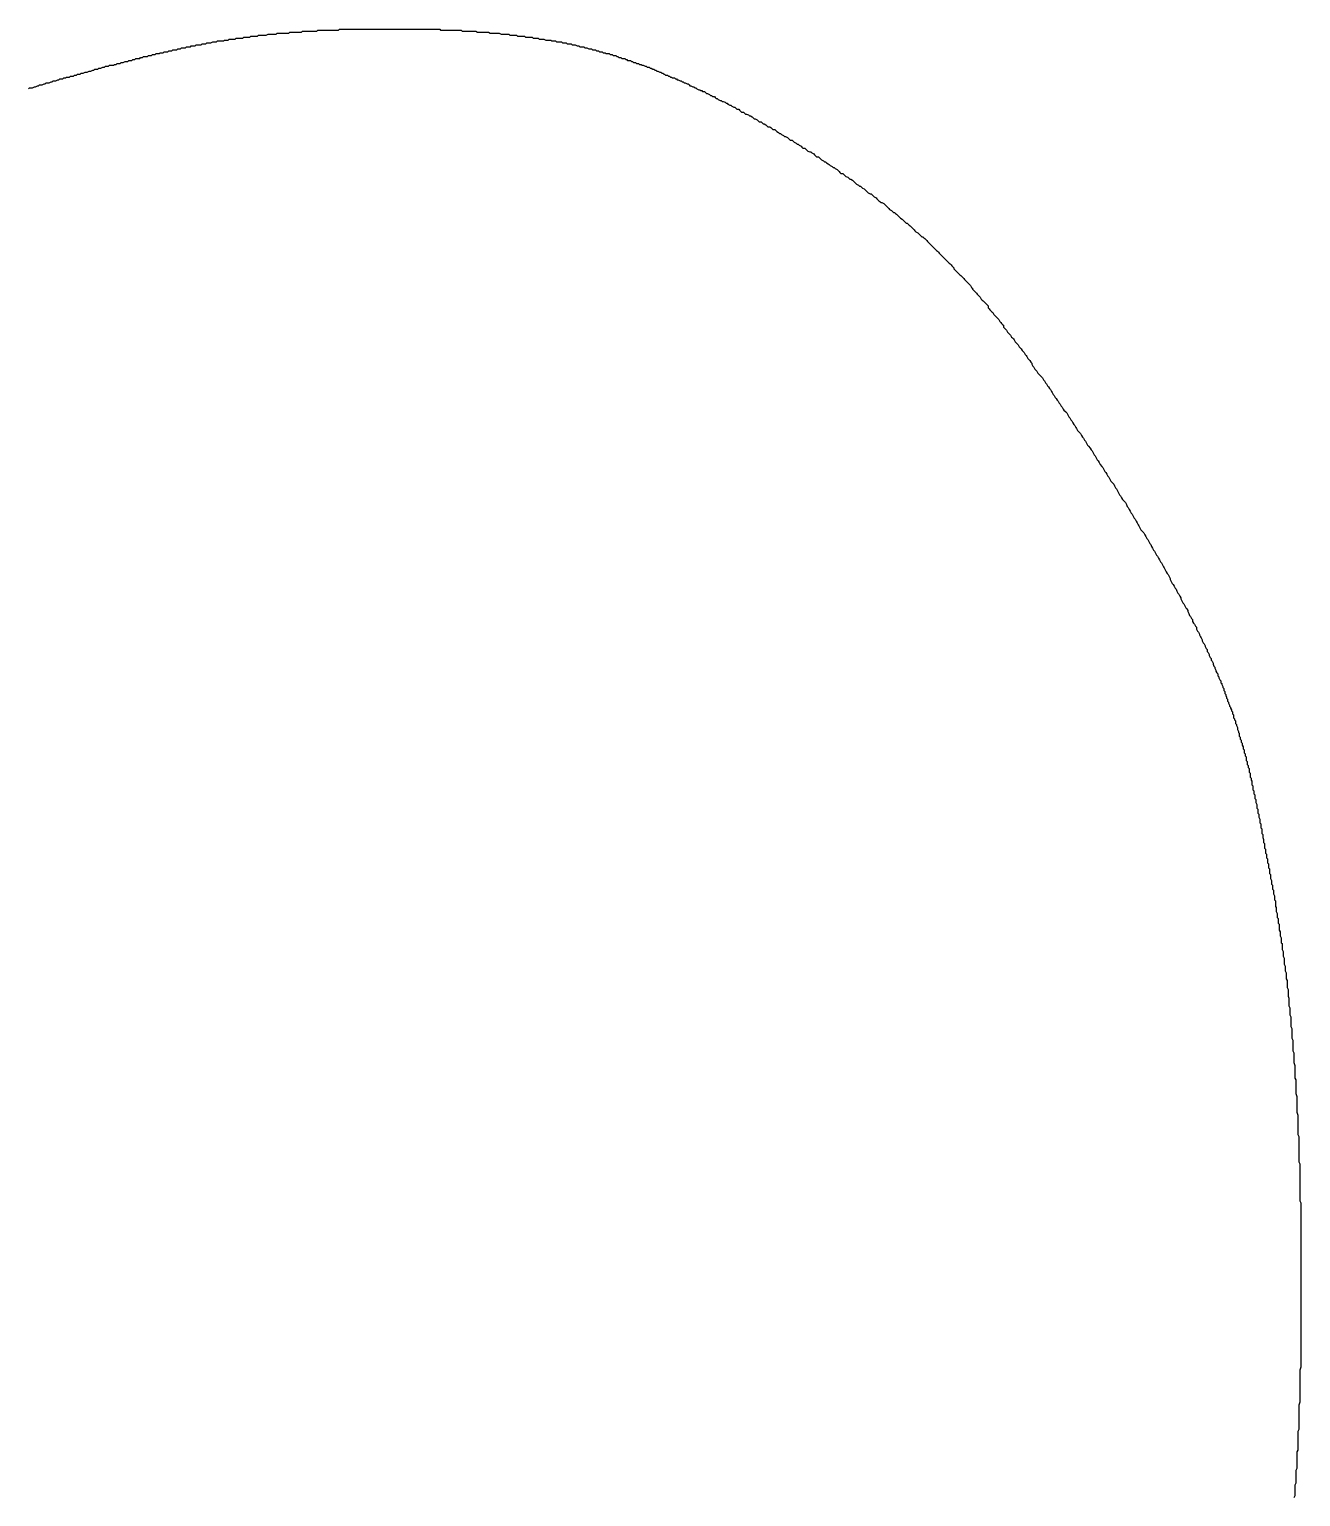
# Model space of a CAD drawing. Header units: millimetres. Extents: x 289 to 9778, y -894 to 6380.
# Drawn here: x 7109.74 to 7122.79, y 607.15 to 622.22 of the extents above; entities that cross this region are included whole.
import ezdxf

# ---------------------------------------------------------------- set-up
doc = ezdxf.new("R2010")
doc.units = ezdxf.units.MM

msp = doc.modelspace()

# ---------------------------------------------------------------- linework, layer by layer
msp.add_polyline3d([(7109.73, 621.608, 0), (7109.74, 621.618, 0), (7109.76, 621.618, 0), (7109.77, 621.618, 0), (7109.79, 621.628, 0), (7109.8, 621.628, 0), (7109.82, 621.638, 0), (7109.83, 621.638, 0), (7109.84, 621.648, 0), (7109.86, 621.648, 0), (7109.87, 621.648, 0), (7109.89, 621.658, 0), (7109.9, 621.658, 0), (7109.91, 621.668, 0), (7109.93, 621.668, 0), (7109.94, 621.668, 0), (7109.96, 621.678, 0), (7109.97, 621.678, 0), (7109.98, 621.688, 0), (7110, 621.688, 0), (7110.01, 621.688, 0), (7110.03, 621.698, 0), (7110.04, 621.698, 0), (7110.05, 621.708, 0), (7110.07, 621.708, 0), (7110.08, 621.708, 0), (7110.09, 621.718, 0), (7110.11, 621.718, 0), (7110.12, 621.728, 0), (7110.14, 621.728, 0), (7110.15, 621.728, 0), (7110.16, 621.738, 0), (7110.18, 621.738, 0), (7110.19, 621.738, 0), (7110.2, 621.748, 0), (7110.22, 621.748, 0), (7110.23, 621.758, 0), (7110.24, 621.758, 0), (7110.26, 621.758, 0), (7110.27, 621.768, 0), (7110.28, 621.768, 0), (7110.29, 621.768, 0), (7110.31, 621.778, 0), (7110.32, 621.778, 0), (7110.33, 621.778, 0), (7110.35, 621.788, 0), (7110.36, 621.788, 0), (7110.37, 621.788, 0), (7110.39, 621.798, 0), (7110.4, 621.798, 0), (7110.41, 621.808, 0), (7110.42, 621.808, 0), (7110.44, 621.808, 0), (7110.45, 621.818, 0), (7110.46, 621.818, 0), (7110.47, 621.818, 0), (7110.49, 621.828, 0), (7110.5, 621.828, 0), (7110.51, 621.828, 0), (7110.52, 621.838, 0), (7110.54, 621.838, 0), (7110.55, 621.838, 0), (7110.56, 621.848, 0), (7110.57, 621.848, 0), (7110.58, 621.848, 0), (7110.6, 621.848, 0), (7110.61, 621.858, 0), (7110.62, 621.858, 0), (7110.63, 621.858, 0), (7110.64, 621.868, 0), (7110.66, 621.868, 0), (7110.67, 621.868, 0), (7110.68, 621.878, 0), (7110.69, 621.878, 0), (7110.7, 621.878, 0), (7110.72, 621.888, 0), (7110.73, 621.888, 0), (7110.74, 621.888, 0), (7110.75, 621.888, 0), (7110.76, 621.898, 0), (7110.77, 621.898, 0), (7110.79, 621.898, 0), (7110.8, 621.908, 0), (7110.81, 621.908, 0), (7110.82, 621.908, 0), (7110.83, 621.918, 0), (7110.84, 621.918, 0), (7110.86, 621.918, 0), (7110.87, 621.918, 0), (7110.88, 621.928, 0), (7110.89, 621.928, 0), (7110.9, 621.928, 0), (7110.91, 621.938, 0), (7110.92, 621.938, 0), (7110.94, 621.938, 0), (7110.95, 621.938, 0), (7110.96, 621.948, 0), (7110.97, 621.948, 0), (7110.98, 621.948, 0), (7110.99, 621.948, 0), (7111, 621.958, 0), (7111.01, 621.958, 0), (7111.03, 621.958, 0), (7111.04, 621.968, 0), (7111.05, 621.968, 0), (7111.06, 621.968, 0), (7111.07, 621.968, 0), (7111.08, 621.978, 0), (7111.09, 621.978, 0), (7111.1, 621.978, 0), (7111.11, 621.978, 0), (7111.12, 621.988, 0), (7111.14, 621.988, 0), (7111.15, 621.988, 0), (7111.16, 621.988, 0), (7111.17, 621.998, 0), (7111.18, 621.998, 0), (7111.19, 621.998, 0), (7111.2, 621.998, 0), (7111.21, 622.008, 0), (7111.22, 622.008, 0), (7111.23, 622.008, 0), (7111.25, 622.008, 0), (7111.26, 622.018, 0), (7111.27, 622.018, 0), (7111.28, 622.018, 0), (7111.29, 622.018, 0), (7111.3, 622.028, 0), (7111.31, 622.028, 0), (7111.32, 622.028, 0), (7111.33, 622.028, 0), (7111.34, 622.028, 0), (7111.35, 622.038, 0), (7111.36, 622.038, 0), (7111.38, 622.038, 0), (7111.39, 622.038, 0), (7111.4, 622.048, 0), (7111.41, 622.048, 0), (7111.42, 622.048, 0), (7111.43, 622.048, 0), (7111.44, 622.048, 0), (7111.45, 622.058, 0), (7111.46, 622.058, 0), (7111.47, 622.058, 0), (7111.48, 622.058, 0), (7111.5, 622.058, 0), (7111.51, 622.068, 0), (7111.52, 622.068, 0), (7111.53, 622.068, 0), (7111.54, 622.068, 0), (7111.55, 622.068, 0), (7111.56, 622.078, 0), (7111.57, 622.078, 0), (7111.58, 622.078, 0), (7111.59, 622.078, 0), (7111.6, 622.078, 0), (7111.62, 622.088, 0), (7111.63, 622.088, 0), (7111.64, 622.088, 0), (7111.65, 622.088, 0), (7111.66, 622.088, 0), (7111.67, 622.098, 0), (7111.68, 622.098, 0), (7111.69, 622.098, 0), (7111.7, 622.098, 0), (7111.71, 622.098, 0), (7111.73, 622.098, 0), (7111.74, 622.108, 0), (7111.75, 622.108, 0), (7111.76, 622.108, 0), (7111.77, 622.108, 0), (7111.78, 622.108, 0), (7111.79, 622.118, 0), (7111.8, 622.118, 0), (7111.81, 622.118, 0), (7111.83, 622.118, 0), (7111.84, 622.118, 0), (7111.85, 622.118, 0), (7111.86, 622.128, 0), (7111.87, 622.128, 0), (7111.88, 622.128, 0), (7111.89, 622.128, 0), (7111.9, 622.128, 0), (7111.92, 622.128, 0), (7111.93, 622.128, 0), (7111.94, 622.138, 0), (7111.95, 622.138, 0), (7111.96, 622.138, 0), (7111.97, 622.138, 0), (7111.98, 622.138, 0), (7112, 622.138, 0), (7112.01, 622.148, 0), (7112.02, 622.148, 0), (7112.03, 622.148, 0), (7112.04, 622.148, 0), (7112.05, 622.148, 0), (7112.07, 622.148, 0), (7112.08, 622.148, 0), (7112.09, 622.158, 0), (7112.1, 622.158, 0), (7112.11, 622.158, 0), (7112.13, 622.158, 0), (7112.14, 622.158, 0), (7112.15, 622.158, 0), (7112.16, 622.158, 0), (7112.17, 622.158, 0), (7112.19, 622.168, 0), (7112.2, 622.168, 0), (7112.21, 622.168, 0), (7112.22, 622.168, 0), (7112.23, 622.168, 0), (7112.25, 622.168, 0), (7112.26, 622.168, 0), (7112.27, 622.168, 0), (7112.28, 622.178, 0), (7112.3, 622.178, 0), (7112.31, 622.178, 0), (7112.32, 622.178, 0), (7112.33, 622.178, 0), (7112.35, 622.178, 0), (7112.36, 622.178, 0), (7112.37, 622.178, 0), (7112.38, 622.178, 0), (7112.4, 622.178, 0), (7112.41, 622.188, 0), (7112.42, 622.188, 0), (7112.43, 622.188, 0), (7112.45, 622.188, 0), (7112.46, 622.188, 0), (7112.47, 622.188, 0), (7112.49, 622.188, 0), (7112.5, 622.188, 0), (7112.51, 622.188, 0), (7112.53, 622.188, 0), (7112.54, 622.198, 0), (7112.55, 622.198, 0), (7112.57, 622.198, 0), (7112.58, 622.198, 0), (7112.59, 622.198, 0), (7112.61, 622.198, 0), (7112.62, 622.198, 0), (7112.63, 622.198, 0), (7112.65, 622.198, 0), (7112.66, 622.198, 0), (7112.67, 622.198, 0), (7112.69, 622.198, 0), (7112.7, 622.208, 0), (7112.71, 622.208, 0), (7112.73, 622.208, 0), (7112.74, 622.208, 0), (7112.75, 622.208, 0), (7112.77, 622.208, 0), (7112.78, 622.208, 0), (7112.8, 622.208, 0), (7112.81, 622.208, 0), (7112.82, 622.208, 0), (7112.84, 622.208, 0), (7112.85, 622.208, 0), (7112.87, 622.208, 0), (7112.88, 622.208, 0), (7112.89, 622.208, 0), (7112.91, 622.208, 0), (7112.92, 622.218, 0), (7112.94, 622.218, 0), (7112.95, 622.218, 0), (7112.96, 622.218, 0), (7112.98, 622.218, 0), (7112.99, 622.218, 0), (7113.01, 622.218, 0), (7113.02, 622.218, 0), (7113.04, 622.218, 0), (7113.05, 622.218, 0), (7113.06, 622.218, 0), (7113.08, 622.218, 0), (7113.09, 622.218, 0), (7113.11, 622.218, 0), (7113.12, 622.218, 0), (7113.14, 622.218, 0), (7113.15, 622.218, 0), (7113.17, 622.218, 0), (7113.18, 622.218, 0), (7113.19, 622.218, 0), (7113.21, 622.218, 0), (7113.22, 622.218, 0), (7113.24, 622.218, 0), (7113.25, 622.218, 0), (7113.27, 622.218, 0), (7113.28, 622.218, 0), (7113.3, 622.218, 0), (7113.31, 622.218, 0), (7113.33, 622.218, 0), (7113.34, 622.218, 0), (7113.36, 622.218, 0), (7113.37, 622.218, 0), (7113.38, 622.218, 0), (7113.4, 622.218, 0), (7113.41, 622.218, 0), (7113.43, 622.218, 0), (7113.44, 622.218, 0), (7113.46, 622.218, 0), (7113.47, 622.218, 0), (7113.49, 622.218, 0), (7113.5, 622.218, 0), (7113.52, 622.218, 0), (7113.53, 622.218, 0), (7113.55, 622.218, 0), (7113.56, 622.218, 0), (7113.58, 622.218, 0), (7113.59, 622.218, 0), (7113.61, 622.218, 0), (7113.62, 622.218, 0), (7113.64, 622.218, 0), (7113.65, 622.218, 0), (7113.67, 622.218, 0), (7113.68, 622.218, 0), (7113.7, 622.218, 0), (7113.71, 622.218, 0), (7113.72, 622.218, 0), (7113.74, 622.218, 0), (7113.75, 622.218, 0), (7113.77, 622.218, 0), (7113.78, 622.218, 0), (7113.8, 622.218, 0), (7113.81, 622.218, 0), (7113.83, 622.218, 0), (7113.84, 622.218, 0), (7113.86, 622.218, 0), (7113.87, 622.218, 0), (7113.89, 622.218, 0), (7113.9, 622.218, 0), (7113.92, 622.218, 0), (7113.93, 622.218, 0), (7113.95, 622.218, 0), (7113.96, 622.208, 0), (7113.98, 622.208, 0), (7113.99, 622.208, 0), (7114.01, 622.208, 0), (7114.02, 622.208, 0), (7114.03, 622.208, 0), (7114.05, 622.208, 0), (7114.06, 622.208, 0), (7114.08, 622.208, 0), (7114.09, 622.208, 0), (7114.11, 622.208, 0), (7114.12, 622.208, 0), (7114.14, 622.208, 0), (7114.15, 622.208, 0), (7114.17, 622.208, 0), (7114.18, 622.198, 0), (7114.19, 622.198, 0), (7114.21, 622.198, 0), (7114.22, 622.198, 0), (7114.24, 622.198, 0), (7114.25, 622.198, 0), (7114.27, 622.198, 0), (7114.28, 622.198, 0), (7114.3, 622.198, 0), (7114.31, 622.198, 0), (7114.32, 622.198, 0), (7114.34, 622.188, 0), (7114.35, 622.188, 0), (7114.37, 622.188, 0), (7114.38, 622.188, 0), (7114.4, 622.188, 0), (7114.41, 622.188, 0), (7114.42, 622.188, 0), (7114.44, 622.188, 0), (7114.45, 622.188, 0), (7114.47, 622.178, 0), (7114.48, 622.178, 0), (7114.49, 622.178, 0), (7114.51, 622.178, 0), (7114.52, 622.178, 0), (7114.54, 622.178, 0), (7114.55, 622.178, 0), (7114.56, 622.178, 0), (7114.58, 622.168, 0), (7114.59, 622.168, 0), (7114.6, 622.168, 0), (7114.62, 622.168, 0), (7114.63, 622.168, 0), (7114.65, 622.168, 0), (7114.66, 622.168, 0), (7114.67, 622.158, 0), (7114.69, 622.158, 0), (7114.7, 622.158, 0), (7114.71, 622.158, 0), (7114.73, 622.158, 0), (7114.74, 622.158, 0), (7114.75, 622.148, 0), (7114.77, 622.148, 0), (7114.78, 622.148, 0), (7114.79, 622.148, 0), (7114.81, 622.148, 0), (7114.82, 622.148, 0), (7114.83, 622.138, 0), (7114.84, 622.138, 0), (7114.86, 622.138, 0), (7114.87, 622.138, 0), (7114.88, 622.138, 0), (7114.9, 622.138, 0), (7114.91, 622.128, 0), (7114.92, 622.128, 0), (7114.94, 622.128, 0), (7114.95, 622.128, 0), (7114.96, 622.128, 0), (7114.97, 622.118, 0), (7114.99, 622.118, 0), (7115, 622.118, 0), (7115.01, 622.118, 0), (7115.02, 622.118, 0), (7115.04, 622.108, 0), (7115.05, 622.108, 0), (7115.06, 622.108, 0), (7115.07, 622.108, 0), (7115.09, 622.108, 0), (7115.1, 622.098, 0), (7115.11, 622.098, 0), (7115.12, 622.098, 0), (7115.14, 622.098, 0), (7115.15, 622.088, 0), (7115.16, 622.088, 0), (7115.17, 622.088, 0), (7115.19, 622.088, 0), (7115.2, 622.088, 0), (7115.21, 622.078, 0), (7115.22, 622.078, 0), (7115.24, 622.078, 0), (7115.25, 622.078, 0), (7115.26, 622.068, 0), (7115.27, 622.068, 0), (7115.28, 622.068, 0), (7115.3, 622.068, 0), (7115.31, 622.058, 0), (7115.32, 622.058, 0), (7115.33, 622.058, 0), (7115.34, 622.058, 0), (7115.36, 622.048, 0), (7115.37, 622.048, 0), (7115.38, 622.048, 0), (7115.39, 622.038, 0), (7115.4, 622.038, 0), (7115.42, 622.038, 0), (7115.43, 622.038, 0), (7115.44, 622.028, 0), (7115.45, 622.028, 0), (7115.46, 622.028, 0), (7115.48, 622.018, 0), (7115.49, 622.018, 0), (7115.5, 622.018, 0), (7115.51, 622.018, 0), (7115.52, 622.008, 0), (7115.53, 622.008, 0), (7115.55, 622.008, 0), (7115.56, 621.998, 0), (7115.57, 621.998, 0), (7115.58, 621.998, 0), (7115.59, 621.988, 0), (7115.6, 621.988, 0), (7115.62, 621.988, 0), (7115.63, 621.978, 0), (7115.64, 621.978, 0), (7115.65, 621.978, 0), (7115.66, 621.968, 0), (7115.67, 621.968, 0), (7115.69, 621.968, 0), (7115.7, 621.958, 0), (7115.71, 621.958, 0), (7115.72, 621.958, 0), (7115.73, 621.948, 0), (7115.74, 621.948, 0), (7115.76, 621.948, 0), (7115.77, 621.938, 0), (7115.78, 621.938, 0), (7115.79, 621.928, 0), (7115.8, 621.928, 0), (7115.81, 621.928, 0), (7115.82, 621.918, 0), (7115.84, 621.918, 0), (7115.85, 621.918, 0), (7115.86, 621.908, 0), (7115.87, 621.908, 0), (7115.88, 621.898, 0), (7115.89, 621.898, 0), (7115.91, 621.898, 0), (7115.92, 621.888, 0), (7115.93, 621.888, 0), (7115.94, 621.878, 0), (7115.95, 621.878, 0), (7115.96, 621.878, 0), (7115.97, 621.868, 0), (7115.99, 621.868, 0), (7116, 621.858, 0), (7116.01, 621.858, 0), (7116.02, 621.858, 0), (7116.03, 621.848, 0), (7116.04, 621.848, 0), (7116.06, 621.838, 0), (7116.07, 621.838, 0), (7116.08, 621.828, 0), (7116.09, 621.828, 0), (7116.1, 621.828, 0), (7116.11, 621.818, 0), (7116.12, 621.818, 0), (7116.14, 621.808, 0), (7116.15, 621.808, 0), (7116.16, 621.798, 0), (7116.17, 621.798, 0), (7116.18, 621.788, 0), (7116.19, 621.788, 0), (7116.21, 621.778, 0), (7116.22, 621.778, 0), (7116.23, 621.768, 0), (7116.24, 621.768, 0), (7116.25, 621.758, 0), (7116.26, 621.758, 0), (7116.27, 621.748, 0), (7116.29, 621.748, 0), (7116.3, 621.738, 0), (7116.31, 621.738, 0), (7116.32, 621.728, 0), (7116.33, 621.728, 0), (7116.34, 621.718, 0), (7116.36, 621.718, 0), (7116.37, 621.708, 0), (7116.38, 621.708, 0), (7116.39, 621.698, 0), (7116.4, 621.698, 0), (7116.42, 621.688, 0), (7116.43, 621.688, 0), (7116.44, 621.678, 0), (7116.45, 621.678, 0), (7116.46, 621.668, 0), (7116.47, 621.668, 0), (7116.49, 621.658, 0), (7116.5, 621.658, 0), (7116.51, 621.648, 0), (7116.52, 621.638, 0), (7116.53, 621.638, 0), (7116.55, 621.628, 0), (7116.56, 621.628, 0), (7116.57, 621.618, 0), (7116.58, 621.618, 0), (7116.59, 621.608, 0), (7116.61, 621.598, 0), (7116.62, 621.598, 0), (7116.63, 621.588, 0), (7116.64, 621.588, 0), (7116.65, 621.578, 0), (7116.67, 621.578, 0), (7116.68, 621.568, 0), (7116.69, 621.558, 0), (7116.7, 621.558, 0), (7116.72, 621.548, 0), (7116.73, 621.538, 0), (7116.74, 621.538, 0), (7116.75, 621.528, 0), (7116.77, 621.528, 0), (7116.78, 621.518, 0), (7116.79, 621.508, 0), (7116.8, 621.508, 0), (7116.81, 621.498, 0), (7116.83, 621.488, 0), (7116.84, 621.488, 0), (7116.85, 621.478, 0), (7116.86, 621.478, 0), (7116.88, 621.468, 0), (7116.89, 621.458, 0), (7116.9, 621.458, 0), (7116.91, 621.448, 0), (7116.93, 621.438, 0), (7116.94, 621.438, 0), (7116.95, 621.428, 0), (7116.97, 621.418, 0), (7116.98, 621.418, 0), (7116.99, 621.408, 0), (7117, 621.398, 0), (7117.02, 621.398, 0), (7117.03, 621.388, 0), (7117.04, 621.378, 0), (7117.05, 621.368, 0), (7117.07, 621.368, 0), (7117.08, 621.358, 0), (7117.09, 621.348, 0), (7117.1, 621.348, 0), (7117.12, 621.338, 0), (7117.13, 621.328, 0), (7117.14, 621.328, 0), (7117.16, 621.318, 0), (7117.17, 621.308, 0), (7117.18, 621.298, 0), (7117.19, 621.298, 0), (7117.21, 621.288, 0), (7117.22, 621.278, 0), (7117.23, 621.268, 0), (7117.25, 621.268, 0), (7117.26, 621.258, 0), (7117.27, 621.248, 0), (7117.28, 621.248, 0), (7117.3, 621.238, 0), (7117.31, 621.228, 0), (7117.32, 621.218, 0), (7117.34, 621.218, 0), (7117.35, 621.208, 0), (7117.36, 621.198, 0), (7117.37, 621.188, 0), (7117.39, 621.188, 0), (7117.4, 621.178, 0), (7117.41, 621.168, 0), (7117.43, 621.158, 0), (7117.44, 621.148, 0), (7117.45, 621.148, 0), (7117.46, 621.138, 0), (7117.48, 621.128, 0), (7117.49, 621.118, 0), (7117.5, 621.118, 0), (7117.52, 621.108, 0), (7117.53, 621.098, 0), (7117.54, 621.088, 0), (7117.55, 621.078, 0), (7117.57, 621.078, 0), (7117.58, 621.068, 0), (7117.59, 621.058, 0), (7117.61, 621.048, 0), (7117.62, 621.038, 0), (7117.63, 621.038, 0), (7117.64, 621.028, 0), (7117.66, 621.018, 0), (7117.67, 621.008, 0), (7117.68, 620.998, 0), (7117.7, 620.998, 0), (7117.71, 620.988, 0), (7117.72, 620.978, 0), (7117.73, 620.968, 0), (7117.75, 620.958, 0), (7117.76, 620.958, 0), (7117.77, 620.948, 0), (7117.79, 620.938, 0), (7117.8, 620.928, 0), (7117.81, 620.918, 0), (7117.82, 620.908, 0), (7117.84, 620.908, 0), (7117.85, 620.898, 0), (7117.86, 620.888, 0), (7117.87, 620.878, 0), (7117.89, 620.868, 0), (7117.9, 620.858, 0), (7117.91, 620.858, 0), (7117.92, 620.848, 0), (7117.94, 620.838, 0), (7117.95, 620.828, 0), (7117.96, 620.818, 0), (7117.98, 620.808, 0), (7117.99, 620.798, 0), (7118, 620.798, 0), (7118.01, 620.788, 0), (7118.03, 620.778, 0), (7118.04, 620.768, 0), (7118.05, 620.758, 0), (7118.06, 620.748, 0), (7118.07, 620.738, 0), (7118.09, 620.738, 0), (7118.1, 620.728, 0), (7118.11, 620.718, 0), (7118.12, 620.708, 0), (7118.14, 620.698, 0), (7118.15, 620.688, 0), (7118.16, 620.678, 0), (7118.17, 620.678, 0), (7118.19, 620.668, 0), (7118.2, 620.658, 0), (7118.21, 620.648, 0), (7118.22, 620.638, 0), (7118.23, 620.628, 0), (7118.25, 620.618, 0), (7118.26, 620.608, 0), (7118.27, 620.608, 0), (7118.28, 620.598, 0), (7118.29, 620.588, 0), (7118.31, 620.578, 0), (7118.32, 620.568, 0), (7118.33, 620.558, 0), (7118.34, 620.548, 0), (7118.35, 620.538, 0), (7118.37, 620.528, 0), (7118.38, 620.528, 0), (7118.39, 620.518, 0), (7118.4, 620.508, 0), (7118.41, 620.498, 0), (7118.43, 620.488, 0), (7118.44, 620.478, 0), (7118.45, 620.468, 0), (7118.46, 620.458, 0), (7118.47, 620.448, 0), (7118.48, 620.438, 0), (7118.49, 620.438, 0), (7118.51, 620.428, 0), (7118.52, 620.418, 0), (7118.53, 620.408, 0), (7118.54, 620.398, 0), (7118.55, 620.388, 0), (7118.56, 620.378, 0), (7118.57, 620.368, 0), (7118.59, 620.358, 0), (7118.6, 620.348, 0), (7118.61, 620.338, 0), (7118.62, 620.338, 0), (7118.63, 620.328, 0), (7118.64, 620.318, 0), (7118.65, 620.308, 0), (7118.66, 620.298, 0), (7118.67, 620.288, 0), (7118.68, 620.278, 0), (7118.7, 620.268, 0), (7118.71, 620.258, 0), (7118.72, 620.248, 0), (7118.73, 620.238, 0), (7118.74, 620.228, 0), (7118.75, 620.228, 0), (7118.76, 620.218, 0), (7118.77, 620.208, 0), (7118.78, 620.198, 0), (7118.79, 620.188, 0), (7118.8, 620.178, 0), (7118.81, 620.168, 0), (7118.82, 620.158, 0), (7118.83, 620.148, 0), (7118.84, 620.138, 0), (7118.86, 620.128, 0), (7118.87, 620.118, 0), (7118.88, 620.108, 0), (7118.89, 620.098, 0), (7118.9, 620.088, 0), (7118.91, 620.088, 0), (7118.92, 620.078, 0), (7118.93, 620.068, 0), (7118.94, 620.058, 0), (7118.95, 620.048, 0), (7118.96, 620.038, 0), (7118.97, 620.028, 0), (7118.98, 620.018, 0), (7118.99, 620.008, 0), (7119, 619.998, 0), (7119.01, 619.988, 0), (7119.02, 619.978, 0), (7119.03, 619.968, 0), (7119.04, 619.958, 0), (7119.05, 619.948, 0), (7119.06, 619.938, 0), (7119.07, 619.928, 0), (7119.08, 619.918, 0), (7119.09, 619.908, 0), (7119.1, 619.898, 0), (7119.11, 619.888, 0), (7119.12, 619.878, 0), (7119.13, 619.868, 0), (7119.14, 619.858, 0), (7119.15, 619.848, 0), (7119.16, 619.838, 0), (7119.17, 619.828, 0), (7119.18, 619.818, 0), (7119.19, 619.808, 0), (7119.2, 619.798, 0), (7119.21, 619.788, 0), (7119.22, 619.778, 0), (7119.23, 619.768, 0), (7119.23, 619.758, 0), (7119.24, 619.748, 0), (7119.25, 619.738, 0), (7119.26, 619.728, 0), (7119.27, 619.718, 0), (7119.28, 619.708, 0), (7119.29, 619.698, 0), (7119.3, 619.688, 0), (7119.31, 619.678, 0), (7119.32, 619.668, 0), (7119.33, 619.658, 0), (7119.34, 619.648, 0), (7119.35, 619.638, 0), (7119.36, 619.628, 0), (7119.37, 619.618, 0), (7119.38, 619.608, 0), (7119.39, 619.598, 0), (7119.4, 619.588, 0), (7119.41, 619.568, 0), (7119.42, 619.558, 0), (7119.42, 619.548, 0), (7119.43, 619.538, 0), (7119.44, 619.528, 0), (7119.45, 619.518, 0), (7119.46, 619.508, 0), (7119.47, 619.498, 0), (7119.48, 619.488, 0), (7119.49, 619.478, 0), (7119.5, 619.468, 0), (7119.51, 619.448, 0), (7119.52, 619.438, 0), (7119.53, 619.428, 0), (7119.54, 619.418, 0), (7119.55, 619.408, 0), (7119.56, 619.398, 0), (7119.57, 619.388, 0), (7119.58, 619.378, 0), (7119.58, 619.358, 0), (7119.59, 619.348, 0), (7119.6, 619.338, 0), (7119.61, 619.328, 0), (7119.62, 619.318, 0), (7119.63, 619.308, 0), (7119.64, 619.288, 0), (7119.65, 619.278, 0), (7119.66, 619.268, 0), (7119.67, 619.258, 0), (7119.68, 619.248, 0), (7119.69, 619.238, 0), (7119.7, 619.218, 0), (7119.71, 619.208, 0), (7119.72, 619.198, 0), (7119.73, 619.188, 0), (7119.74, 619.178, 0), (7119.74, 619.158, 0), (7119.75, 619.148, 0), (7119.76, 619.138, 0), (7119.77, 619.128, 0), (7119.78, 619.108, 0), (7119.79, 619.098, 0), (7119.8, 619.088, 0), (7119.81, 619.078, 0), (7119.82, 619.058, 0), (7119.83, 619.048, 0), (7119.84, 619.038, 0), (7119.85, 619.028, 0), (7119.86, 619.008, 0), (7119.87, 618.998, 0), (7119.88, 618.988, 0), (7119.89, 618.978, 0), (7119.9, 618.958, 0), (7119.91, 618.948, 0), (7119.92, 618.938, 0), (7119.93, 618.918, 0), (7119.94, 618.908, 0), (7119.95, 618.898, 0), (7119.96, 618.878, 0), (7119.97, 618.868, 0), (7119.98, 618.858, 0), (7119.99, 618.838, 0), (7120, 618.828, 0), (7120.01, 618.818, 0), (7120.02, 618.798, 0), (7120.03, 618.788, 0), (7120.03, 618.778, 0), (7120.04, 618.758, 0), (7120.05, 618.748, 0), (7120.06, 618.728, 0), (7120.07, 618.718, 0), (7120.08, 618.708, 0), (7120.09, 618.688, 0), (7120.1, 618.678, 0), (7120.12, 618.658, 0), (7120.13, 618.648, 0), (7120.14, 618.638, 0), (7120.15, 618.618, 0), (7120.16, 618.608, 0), (7120.17, 618.588, 0), (7120.18, 618.578, 0), (7120.19, 618.558, 0), (7120.2, 618.548, 0), (7120.21, 618.528, 0), (7120.22, 618.518, 0), (7120.23, 618.498, 0), (7120.24, 618.488, 0), (7120.25, 618.468, 0), (7120.26, 618.458, 0), (7120.27, 618.438, 0), (7120.28, 618.428, 0), (7120.29, 618.408, 0), (7120.3, 618.398, 0), (7120.31, 618.378, 0), (7120.32, 618.368, 0), (7120.33, 618.348, 0), (7120.34, 618.338, 0), (7120.35, 618.318, 0), (7120.36, 618.308, 0), (7120.38, 618.288, 0), (7120.39, 618.278, 0), (7120.4, 618.258, 0), (7120.41, 618.238, 0), (7120.42, 618.228, 0), (7120.43, 618.208, 0), (7120.44, 618.198, 0), (7120.45, 618.178, 0), (7120.46, 618.158, 0), (7120.47, 618.148, 0), (7120.48, 618.128, 0), (7120.49, 618.118, 0), (7120.5, 618.098, 0), (7120.52, 618.078, 0), (7120.53, 618.068, 0), (7120.54, 618.048, 0), (7120.55, 618.028, 0), (7120.56, 618.018, 0), (7120.57, 617.998, 0), (7120.58, 617.988, 0), (7120.59, 617.968, 0), (7120.6, 617.948, 0), (7120.61, 617.938, 0), (7120.63, 617.918, 0), (7120.64, 617.898, 0), (7120.65, 617.888, 0), (7120.66, 617.868, 0), (7120.67, 617.848, 0), (7120.68, 617.838, 0), (7120.69, 617.818, 0), (7120.7, 617.798, 0), (7120.71, 617.788, 0), (7120.72, 617.768, 0), (7120.73, 617.748, 0), (7120.75, 617.728, 0), (7120.76, 617.718, 0), (7120.77, 617.698, 0), (7120.78, 617.678, 0), (7120.79, 617.668, 0), (7120.8, 617.648, 0), (7120.81, 617.628, 0), (7120.82, 617.618, 0), (7120.83, 617.598, 0), (7120.84, 617.578, 0), (7120.86, 617.558, 0), (7120.87, 617.548, 0), (7120.88, 617.528, 0), (7120.89, 617.508, 0), (7120.9, 617.498, 0), (7120.91, 617.478, 0), (7120.92, 617.458, 0), (7120.93, 617.438, 0), (7120.94, 617.428, 0), (7120.95, 617.408, 0), (7120.96, 617.388, 0), (7120.97, 617.378, 0), (7120.99, 617.358, 0), (7121, 617.338, 0), (7121.01, 617.318, 0), (7121.02, 617.308, 0), (7121.03, 617.288, 0), (7121.04, 617.268, 0), (7121.05, 617.248, 0), (7121.06, 617.238, 0), (7121.07, 617.218, 0), (7121.08, 617.198, 0), (7121.09, 617.188, 0), (7121.1, 617.168, 0), (7121.11, 617.148, 0), (7121.12, 617.128, 0), (7121.13, 617.118, 0), (7121.14, 617.098, 0), (7121.15, 617.078, 0), (7121.17, 617.058, 0), (7121.18, 617.048, 0), (7121.19, 617.028, 0), (7121.2, 617.008, 0), (7121.21, 616.988, 0), (7121.22, 616.978, 0), (7121.23, 616.958, 0), (7121.24, 616.938, 0), (7121.25, 616.928, 0), (7121.26, 616.908, 0), (7121.27, 616.888, 0), (7121.28, 616.868, 0), (7121.29, 616.858, 0), (7121.3, 616.838, 0), (7121.31, 616.818, 0), (7121.32, 616.808, 0), (7121.33, 616.788, 0), (7121.34, 616.768, 0), (7121.35, 616.748, 0), (7121.36, 616.738, 0), (7121.37, 616.718, 0), (7121.38, 616.698, 0), (7121.39, 616.688, 0), (7121.4, 616.668, 0), (7121.41, 616.648, 0), (7121.42, 616.628, 0), (7121.43, 616.618, 0), (7121.44, 616.598, 0), (7121.45, 616.578, 0), (7121.45, 616.568, 0), (7121.46, 616.548, 0), (7121.47, 616.528, 0), (7121.48, 616.518, 0), (7121.49, 616.498, 0), (7121.5, 616.478, 0), (7121.51, 616.468, 0), (7121.52, 616.448, 0), (7121.53, 616.428, 0), (7121.54, 616.418, 0), (7121.55, 616.398, 0), (7121.56, 616.378, 0), (7121.56, 616.368, 0), (7121.57, 616.348, 0), (7121.58, 616.328, 0), (7121.59, 616.318, 0), (7121.6, 616.298, 0), (7121.61, 616.278, 0), (7121.62, 616.268, 0), (7121.63, 616.248, 0), (7121.63, 616.238, 0), (7121.64, 616.218, 0), (7121.65, 616.198, 0), (7121.66, 616.188, 0), (7121.67, 616.168, 0), (7121.68, 616.158, 0), (7121.68, 616.138, 0), (7121.69, 616.118, 0), (7121.7, 616.108, 0), (7121.71, 616.088, 0), (7121.72, 616.078, 0), (7121.72, 616.058, 0), (7121.73, 616.038, 0), (7121.74, 616.028, 0), (7121.75, 616.008, 0), (7121.75, 615.998, 0), (7121.76, 615.978, 0), (7121.77, 615.968, 0), (7121.78, 615.948, 0), (7121.78, 615.938, 0), (7121.79, 615.918, 0), (7121.8, 615.908, 0), (7121.81, 615.888, 0), (7121.81, 615.878, 0), (7121.82, 615.858, 0), (7121.83, 615.848, 0), (7121.83, 615.828, 0), (7121.84, 615.818, 0), (7121.85, 615.798, 0), (7121.85, 615.788, 0), (7121.86, 615.768, 0), (7121.87, 615.758, 0), (7121.87, 615.738, 0), (7121.88, 615.728, 0), (7121.89, 615.708, 0), (7121.89, 615.698, 0), (7121.9, 615.678, 0), (7121.91, 615.668, 0), (7121.91, 615.658, 0), (7121.92, 615.638, 0), (7121.92, 615.628, 0), (7121.93, 615.608, 0), (7121.94, 615.598, 0), (7121.94, 615.578, 0), (7121.95, 615.568, 0), (7121.95, 615.558, 0), (7121.96, 615.538, 0), (7121.97, 615.528, 0), (7121.97, 615.508, 0), (7121.98, 615.498, 0), (7121.98, 615.488, 0), (7121.99, 615.468, 0), (7121.99, 615.458, 0), (7122, 615.448, 0), (7122, 615.428, 0), (7122.01, 615.418, 0), (7122.01, 615.398, 0), (7122.02, 615.388, 0), (7122.02, 615.378, 0), (7122.03, 615.358, 0), (7122.03, 615.348, 0), (7122.04, 615.338, 0), (7122.04, 615.318, 0), (7122.05, 615.308, 0), (7122.05, 615.298, 0), (7122.06, 615.278, 0), (7122.06, 615.268, 0), (7122.07, 615.258, 0), (7122.07, 615.248, 0), (7122.08, 615.228, 0), (7122.08, 615.218, 0), (7122.09, 615.208, 0), (7122.09, 615.188, 0), (7122.1, 615.178, 0), (7122.1, 615.168, 0), (7122.1, 615.148, 0), (7122.11, 615.138, 0), (7122.11, 615.128, 0), (7122.12, 615.118, 0), (7122.12, 615.098, 0), (7122.12, 615.088, 0), (7122.13, 615.078, 0), (7122.13, 615.068, 0), (7122.14, 615.048, 0), (7122.14, 615.038, 0), (7122.14, 615.028, 0), (7122.15, 615.008, 0), (7122.15, 614.998, 0), (7122.16, 614.988, 0), (7122.16, 614.978, 0), (7122.16, 614.958, 0), (7122.17, 614.948, 0), (7122.17, 614.938, 0), (7122.17, 614.928, 0), (7122.18, 614.918, 0), (7122.18, 614.898, 0), (7122.19, 614.888, 0), (7122.19, 614.878, 0), (7122.19, 614.868, 0), (7122.2, 614.848, 0), (7122.2, 614.838, 0), (7122.2, 614.828, 0), (7122.21, 614.818, 0), (7122.21, 614.808, 0), (7122.21, 614.788, 0), (7122.22, 614.778, 0), (7122.22, 614.768, 0), (7122.22, 614.758, 0), (7122.23, 614.748, 0), (7122.23, 614.728, 0), (7122.23, 614.718, 0), (7122.23, 614.708, 0), (7122.24, 614.698, 0), (7122.24, 614.688, 0), (7122.24, 614.668, 0), (7122.25, 614.658, 0), (7122.25, 614.648, 0), (7122.25, 614.638, 0), (7122.26, 614.628, 0), (7122.26, 614.608, 0), (7122.26, 614.598, 0), (7122.26, 614.588, 0), (7122.27, 614.578, 0), (7122.27, 614.568, 0), (7122.27, 614.558, 0), (7122.27, 614.538, 0), (7122.28, 614.528, 0), (7122.28, 614.518, 0), (7122.28, 614.508, 0), (7122.29, 614.498, 0), (7122.29, 614.478, 0), (7122.29, 614.468, 0), (7122.29, 614.458, 0), (7122.3, 614.448, 0), (7122.3, 614.438, 0), (7122.3, 614.428, 0), (7122.3, 614.408, 0), (7122.31, 614.398, 0), (7122.31, 614.388, 0), (7122.31, 614.378, 0), (7122.31, 614.368, 0), (7122.32, 614.358, 0), (7122.32, 614.348, 0), (7122.32, 614.328, 0), (7122.32, 614.318, 0), (7122.33, 614.308, 0), (7122.33, 614.298, 0), (7122.33, 614.288, 0), (7122.33, 614.278, 0), (7122.34, 614.258, 0), (7122.34, 614.248, 0), (7122.34, 614.238, 0), (7122.34, 614.228, 0), (7122.34, 614.218, 0), (7122.35, 614.208, 0), (7122.35, 614.198, 0), (7122.35, 614.178, 0), (7122.35, 614.168, 0), (7122.36, 614.158, 0), (7122.36, 614.148, 0), (7122.36, 614.138, 0), (7122.36, 614.128, 0), (7122.37, 614.108, 0), (7122.37, 614.098, 0), (7122.37, 614.088, 0), (7122.37, 614.078, 0), (7122.37, 614.068, 0), (7122.38, 614.058, 0), (7122.38, 614.038, 0), (7122.38, 614.028, 0), (7122.38, 614.018, 0), (7122.39, 614.008, 0), (7122.39, 613.998, 0), (7122.39, 613.988, 0), (7122.39, 613.968, 0), (7122.39, 613.958, 0), (7122.4, 613.948, 0), (7122.4, 613.938, 0), (7122.4, 613.928, 0), (7122.4, 613.918, 0), (7122.41, 613.898, 0), (7122.41, 613.888, 0), (7122.41, 613.878, 0), (7122.41, 613.868, 0), (7122.42, 613.858, 0), (7122.42, 613.838, 0), (7122.42, 613.828, 0), (7122.42, 613.818, 0), (7122.42, 613.808, 0), (7122.43, 613.798, 0), (7122.43, 613.778, 0), (7122.43, 613.768, 0), (7122.43, 613.758, 0), (7122.44, 613.748, 0), (7122.44, 613.738, 0), (7122.44, 613.718, 0), (7122.44, 613.708, 0), (7122.45, 613.698, 0), (7122.45, 613.688, 0), (7122.45, 613.668, 0), (7122.45, 613.658, 0), (7122.46, 613.648, 0), (7122.46, 613.638, 0), (7122.46, 613.618, 0), (7122.46, 613.608, 0), (7122.47, 613.598, 0), (7122.47, 613.588, 0), (7122.47, 613.568, 0), (7122.47, 613.558, 0), (7122.47, 613.548, 0), (7122.48, 613.538, 0), (7122.48, 613.518, 0), (7122.48, 613.508, 0), (7122.48, 613.498, 0), (7122.49, 613.478, 0), (7122.49, 613.468, 0), (7122.49, 613.458, 0), (7122.49, 613.438, 0), (7122.5, 613.428, 0), (7122.5, 613.418, 0), (7122.5, 613.398, 0), (7122.5, 613.388, 0), (7122.51, 613.378, 0), (7122.51, 613.358, 0), (7122.51, 613.348, 0), (7122.51, 613.338, 0), (7122.52, 613.318, 0), (7122.52, 613.308, 0), (7122.52, 613.298, 0), (7122.52, 613.278, 0), (7122.53, 613.268, 0), (7122.53, 613.258, 0), (7122.53, 613.238, 0), (7122.53, 613.228, 0), (7122.53, 613.208, 0), (7122.54, 613.198, 0), (7122.54, 613.188, 0), (7122.54, 613.168, 0), (7122.54, 613.158, 0), (7122.55, 613.138, 0), (7122.55, 613.128, 0), (7122.55, 613.108, 0), (7122.55, 613.098, 0), (7122.56, 613.088, 0), (7122.56, 613.068, 0), (7122.56, 613.058, 0), (7122.56, 613.038, 0), (7122.57, 613.028, 0), (7122.57, 613.008, 0), (7122.57, 612.998, 0), (7122.57, 612.978, 0), (7122.57, 612.968, 0), (7122.58, 612.948, 0), (7122.58, 612.938, 0), (7122.58, 612.918, 0), (7122.58, 612.908, 0), (7122.59, 612.888, 0), (7122.59, 612.878, 0), (7122.59, 612.858, 0), (7122.59, 612.838, 0), (7122.6, 612.828, 0), (7122.6, 612.808, 0), (7122.6, 612.798, 0), (7122.6, 612.778, 0), (7122.6, 612.768, 0), (7122.61, 612.748, 0), (7122.61, 612.728, 0), (7122.61, 612.718, 0), (7122.61, 612.698, 0), (7122.62, 612.678, 0), (7122.62, 612.668, 0), (7122.62, 612.648, 0), (7122.62, 612.638, 0), (7122.62, 612.618, 0), (7122.63, 612.598, 0), (7122.63, 612.588, 0), (7122.63, 612.568, 0), (7122.63, 612.548, 0), (7122.64, 612.528, 0), (7122.64, 612.518, 0), (7122.64, 612.498, 0), (7122.64, 612.478, 0), (7122.64, 612.468, 0), (7122.65, 612.448, 0), (7122.65, 612.428, 0), (7122.65, 612.408, 0), (7122.65, 612.388, 0), (7122.65, 612.378, 0), (7122.66, 612.358, 0), (7122.66, 612.338, 0), (7122.66, 612.318, 0), (7122.66, 612.298, 0), (7122.66, 612.288, 0), (7122.67, 612.268, 0), (7122.67, 612.248, 0), (7122.67, 612.228, 0), (7122.67, 612.208, 0), (7122.67, 612.188, 0), (7122.68, 612.168, 0), (7122.68, 612.158, 0), (7122.68, 612.138, 0), (7122.68, 612.118, 0), (7122.68, 612.098, 0), (7122.69, 612.078, 0), (7122.69, 612.058, 0), (7122.69, 612.038, 0), (7122.69, 612.018, 0), (7122.69, 611.998, 0), (7122.69, 611.978, 0), (7122.7, 611.958, 0), (7122.7, 611.938, 0), (7122.7, 611.918, 0), (7122.7, 611.898, 0), (7122.7, 611.878, 0), (7122.7, 611.858, 0), (7122.71, 611.838, 0), (7122.71, 611.818, 0), (7122.71, 611.798, 0), (7122.71, 611.778, 0), (7122.71, 611.758, 0), (7122.71, 611.728, 0), (7122.72, 611.708, 0), (7122.72, 611.688, 0), (7122.72, 611.668, 0), (7122.72, 611.648, 0), (7122.72, 611.628, 0), (7122.72, 611.608, 0), (7122.73, 611.578, 0), (7122.73, 611.558, 0), (7122.73, 611.538, 0), (7122.73, 611.518, 0), (7122.73, 611.488, 0), (7122.73, 611.468, 0), (7122.73, 611.448, 0), (7122.74, 611.428, 0), (7122.74, 611.398, 0), (7122.74, 611.378, 0), (7122.74, 611.358, 0), (7122.74, 611.328, 0), (7122.74, 611.308, 0), (7122.74, 611.288, 0), (7122.75, 611.258, 0), (7122.75, 611.238, 0), (7122.75, 611.218, 0), (7122.75, 611.188, 0), (7122.75, 611.168, 0), (7122.75, 611.148, 0), (7122.75, 611.118, 0), (7122.75, 611.098, 0), (7122.76, 611.068, 0), (7122.76, 611.048, 0), (7122.76, 611.018, 0), (7122.76, 610.998, 0), (7122.76, 610.968, 0), (7122.76, 610.948, 0), (7122.76, 610.918, 0), (7122.76, 610.898, 0), (7122.76, 610.868, 0), (7122.77, 610.848, 0), (7122.77, 610.818, 0), (7122.77, 610.798, 0), (7122.77, 610.768, 0), (7122.77, 610.748, 0), (7122.77, 610.718, 0), (7122.77, 610.698, 0), (7122.77, 610.668, 0), (7122.77, 610.638, 0), (7122.77, 610.618, 0), (7122.77, 610.588, 0), (7122.78, 610.568, 0), (7122.78, 610.538, 0), (7122.78, 610.508, 0), (7122.78, 610.488, 0), (7122.78, 610.458, 0), (7122.78, 610.428, 0), (7122.78, 610.408, 0), (7122.78, 610.378, 0), (7122.78, 610.358, 0), (7122.78, 610.328, 0), (7122.78, 610.298, 0), (7122.78, 610.268, 0), (7122.78, 610.248, 0), (7122.78, 610.218, 0), (7122.78, 610.188, 0), (7122.79, 610.168, 0), (7122.79, 610.138, 0), (7122.79, 610.108, 0), (7122.79, 610.088, 0), (7122.79, 610.058, 0), (7122.79, 610.028, 0), (7122.79, 610.008, 0), (7122.79, 609.978, 0), (7122.79, 609.948, 0), (7122.79, 609.918, 0), (7122.79, 609.898, 0), (7122.79, 609.868, 0), (7122.79, 609.838, 0), (7122.79, 609.808, 0), (7122.79, 609.788, 0), (7122.79, 609.758, 0), (7122.79, 609.728, 0), (7122.79, 609.698, 0), (7122.79, 609.678, 0), (7122.79, 609.648, 0), (7122.79, 609.618, 0), (7122.79, 609.588, 0), (7122.79, 609.568, 0), (7122.79, 609.538, 0), (7122.79, 609.508, 0), (7122.79, 609.488, 0), (7122.79, 609.458, 0), (7122.79, 609.428, 0), (7122.79, 609.398, 0), (7122.79, 609.378, 0), (7122.79, 609.348, 0), (7122.79, 609.318, 0), (7122.79, 609.288, 0), (7122.79, 609.268, 0), (7122.79, 609.238, 0), (7122.79, 609.208, 0), (7122.79, 609.178, 0), (7122.79, 609.158, 0), (7122.79, 609.128, 0), (7122.79, 609.098, 0), (7122.79, 609.068, 0), (7122.79, 609.048, 0), (7122.79, 609.018, 0), (7122.79, 608.988, 0), (7122.79, 608.958, 0), (7122.79, 608.938, 0), (7122.79, 608.908, 0), (7122.79, 608.878, 0), (7122.79, 608.858, 0), (7122.79, 608.828, 0), (7122.79, 608.798, 0), (7122.79, 608.768, 0), (7122.79, 608.748, 0), (7122.79, 608.718, 0), (7122.79, 608.688, 0), (7122.79, 608.668, 0), (7122.79, 608.638, 0), (7122.79, 608.608, 0), (7122.79, 608.588, 0), (7122.79, 608.558, 0), (7122.79, 608.528, 0), (7122.79, 608.508, 0), (7122.79, 608.478, 0), (7122.78, 608.448, 0), (7122.78, 608.428, 0), (7122.78, 608.398, 0), (7122.78, 608.378, 0), (7122.78, 608.348, 0), (7122.78, 608.318, 0), (7122.78, 608.298, 0), (7122.78, 608.268, 0), (7122.78, 608.248, 0), (7122.78, 608.218, 0), (7122.78, 608.188, 0), (7122.78, 608.168, 0), (7122.78, 608.138, 0), (7122.78, 608.118, 0), (7122.77, 608.088, 0), (7122.77, 608.068, 0), (7122.77, 608.038, 0), (7122.77, 608.018, 0), (7122.77, 607.988, 0), (7122.77, 607.968, 0), (7122.77, 607.938, 0), (7122.77, 607.918, 0), (7122.77, 607.888, 0), (7122.77, 607.868, 0), (7122.77, 607.838, 0), (7122.76, 607.818, 0), (7122.76, 607.788, 0), (7122.76, 607.768, 0), (7122.76, 607.748, 0), (7122.76, 607.718, 0), (7122.76, 607.698, 0), (7122.76, 607.678, 0), (7122.76, 607.648, 0), (7122.76, 607.628, 0), (7122.75, 607.608, 0), (7122.75, 607.578, 0), (7122.75, 607.558, 0), (7122.75, 607.538, 0), (7122.75, 607.508, 0), (7122.75, 607.488, 0), (7122.75, 607.468, 0), (7122.75, 607.438, 0), (7122.74, 607.418, 0), (7122.74, 607.398, 0), (7122.74, 607.378, 0), (7122.74, 607.358, 0), (7122.74, 607.328, 0), (7122.74, 607.308, 0), (7122.74, 607.288, 0), (7122.73, 607.268, 0), (7122.73, 607.248, 0), (7122.73, 607.228, 0), (7122.73, 607.208, 0), (7122.73, 607.178, 0), (7122.73, 607.158, 0), (7122.72, 607.138, 0)])

doc.saveas('drawing.dxf')
